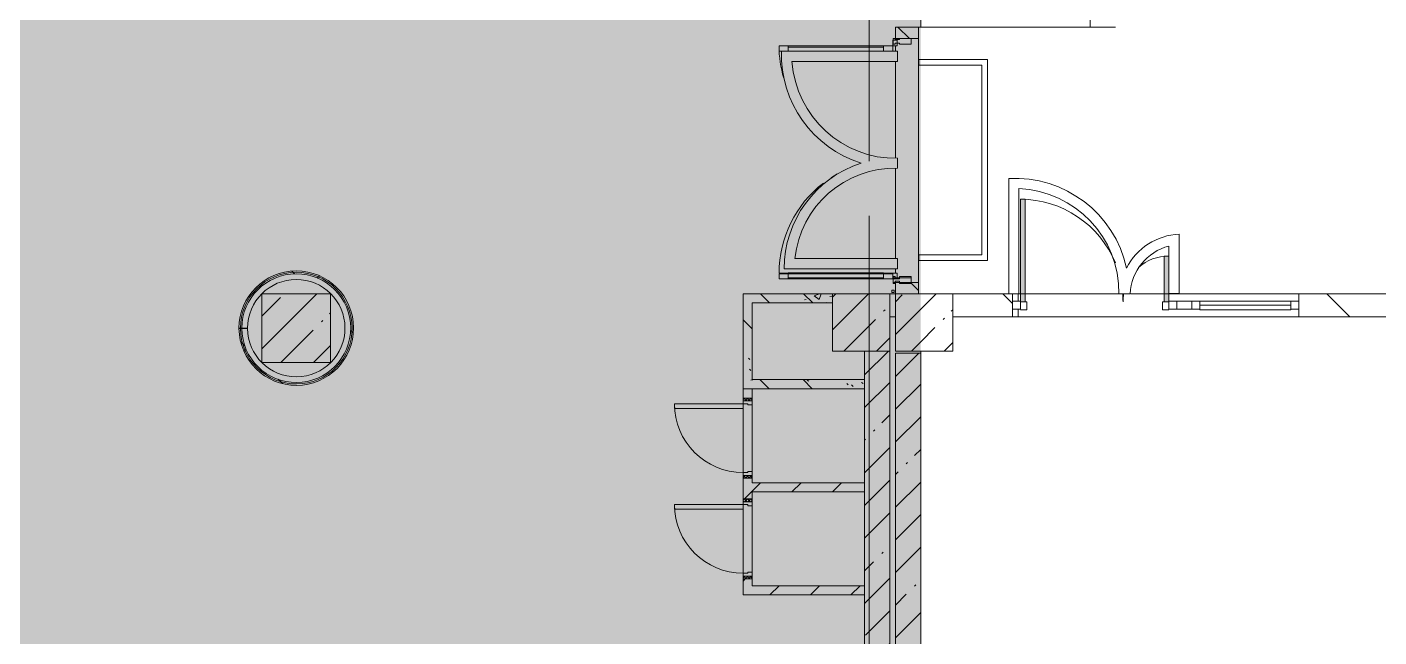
# Model space of a CAD drawing. Header units: millimetres. Extents: x -3456 to 185767, y -8553 to 29000.
# Drawn here: x 89717 to 101517, y 4902 to 10230 of the extents above; entities that cross this region are included whole.
import ezdxf

# ---------------------------------------------------------------- set-up
doc = ezdxf.new("R2010")
doc.units = ezdxf.units.MM
doc.linetypes.add('Осевая', pattern=[3175, 635, -476.25, 1587.5, -476.25])
doc.layers.add('A-DETL-GENF-2', color=7, linetype='Continuous', lineweight=9, true_color=0xc0c0c0, transparency=0.4)
for name, color, linetype, lineweight, true_color in [('A-DETL-GENF-3', 7, 'Continuous', 5, 0xe2e2e2), ('A-DETL-GENF-4', 7, 'Continuous', 5, 0xaaaaaa), ('A-DETL-GENF-5', 7, 'Continuous', 5, 0xb7b7b7), ('A-DOOR-3', 7, 'Continuous', 5, 0xaaaaaa), ('A-DOOR-4', 7, 'Continuous', 5, 0xe2e2e2), ('A-DOOR-5', 7, 'Continuous', 5, 0xb7b7b7), ('A-DOOR-FRAM-4', 7, 'Continuous', 5, 0xe2e2e2), ('A-DOOR-FRAM-5', 7, 'Continuous', 5, 0xaaaaaa), ('A-DOOR-FRAM-6', 7, 'Continuous', 5, 0xb7b7b7), ('A-FLOR-1', 7, 'Continuous', 5, 0xb7b7b7), ('A-FLOR-2', 7, 'Continuous', 5, 0xaaaaaa), ('A-GLAZ-CWMG-2', 7, 'Continuous', 5, 0x737373), ('A-WALL-4', 7, 'Continuous', 9, 0x737373), ('A-WALL-5', 7, 'Continuous', 5, 0x737373), ('I-WALL-1', 7, 'Continuous', 5, 0xe7e7e7), ('I-WALL-4', 7, 'Continuous', 5, 0x737373), ('I-WALL-5', 7, 'Continuous', 5, 0x787878), ('S-COLS-1', 7, 'Continuous', 5, 0x737373)]:
    doc.layers.add(name, color=color, linetype=linetype, lineweight=lineweight, true_color=true_color)
for name, color, linetype, lineweight in [('A-GLAZ-CURT-3', 7, 'Continuous', 5), ('A-GLAZ-CWMG-4', 7, 'Continuous', 5), ('I-WALL-3', 7, 'Continuous', 5), ('S-COLS-2', 7, 'Continuous', 5), ('Оси', 7, 'Continuous', 9), ('Оси-2', 7, 'Осевая', 9)]:
    doc.layers.add(name, color=color, linetype=linetype, lineweight=lineweight)
pattern_1 = [(45, (-38790, -7650), (-285.123, 285.123), []), (45, (-38504.88, -7650), (-285.123, 285.123), [504.031, -100.806, 16.764, -84.042])]
pattern_2 = [(45, (58756.86, 0), (-285.123, 285.123), []), (45, (59042, 0), (-285.123, 285.123), [504.031, -100.806, 16.764, -84.042])]
pattern_3 = [(135, (58756.86, 0), (-353.5534, -353.5534), [])]
pattern_4 = [(135, (58756.86, 0), (-377.171, -377.171), [533.4, -88.9, 17.78, -88.9]), (135, (58756.86, 376.94), (-377.171, -377.171), []), (50, (58756.86, 0), (637.6445, -55.7866), [66.675, -733.425]), (355, (58756.86, 0), (-123.349, 668.699), [53.34, -586.74]), (100.451, (58810, -4.65), (514.299, 612.908), [56.665, -623.315]), (46.184, (58756.86, 177.8), (948.776, -147.15), [100.012, -1100.137]), (96.636, (58835.9, 165.5), (830.91, 865.997), [84.998, -934.973]), (351.184, (58756.9, 177.8), (830.918, 865.988), [80.01, -880.11]), (21, (58845.76, 133.35), (530.6506, -357.928), [66.675, -733.425]), (326, (58845.76, 133.35), (216.308, 644.658), [53.34, -586.74]), (71.451, (58890, 103.5), (746.96, 286.724), [56.665, -623.315]), (37.5, (58756.86, 0), (10.8105, 295.9426), [16.764, -562.864, 16.764, -578.866, -588.962]), (37.5, (58756.86, 0), (10.8105, 295.9426), [-1175.258, 16.764, -572.198]), (7.5, (58756.86, 0), (233.8692, 350.6318), [16.764, -322.834, 16.764, -549.529, -224.472]), (7.5, (58756.86, 0), (233.8692, 350.6318), [-905.891, 16.764, -207.708]), (327.5, (58558.61, 0), (474.5678, -20.0513), [16.764, -205.486, 16.764, -676.656, -920.115]), (327.5, (58558.61, 0), (474.5678, -20.0513), [-915.67, 16.764, -903.351]), (317.5, (58469.7, 0), (518.452, 88.9934), [16.764, -272.161, 16.764, -443.738, -653.415]), (317.5, (58469.7, 0), (518.452, 88.9934), [-749.427, 16.764, -636.651])]
pattern_5 = [(45, (58756.86, 0), (-176.7767, 176.7767), [])]
pattern_6 = [(135, (1951.41, 104.685), (-14.14214, -14.14214), []), (225, (1951.41, 104.685), (14.14214, -14.14214), [])]
pattern_7 = [(45, (-171.384, 104.685), (-14.1421, 14.1421), []), (135, (-171.384, 104.685), (-14.1421, -14.1421), [])]
pattern_8 = [(45, (58756.86, 0), (-530.33, 530.33), []), (135, (58756.86, 0), (-530.33, -530.33), [])]

# ---------------------------------------------------------------- blocks, each defined once
blk = doc.blocks.new('BSC_Колонна _Прямоугольная - 500х500-23286270-2_6_1_птичка')
at = {"layer": 'S-COLS-2'}
h = blk.add_hatch(dxfattribs=at)
h.set_pattern_fill('FP_102', color=256, style=0, pattern_type=2)
h.set_pattern_definition(pattern_1)
h.paths.add_polyline_path([(-30, -250), (-30, 250), (-250, 250), (-250, -250)])
h = blk.add_hatch(dxfattribs=at)
h.set_pattern_fill('FP_102', color=256, style=0, pattern_type=2)
h.set_pattern_definition(pattern_1)
h.paths.add_polyline_path([(-30, -250), (250, -250), (250, 250), (-30, 250), (-30, 101)])
at = {"layer": 'S-COLS-1'}
for p, q in [((-30, 250), (-250, 250)), ((-250, 250), (-250, -250)), ((-250, -250), (-30, -250))]:
    blk.add_line(p, q, dxfattribs=at)
at = {"layer": 'S-COLS-2'}
for p, q in [((250, 250), (-30, 250)), ((250, -250), (250, 250)), ((-30, -250), (250, -250))]:
    blk.add_line(p, q, dxfattribs=at)
blk = doc.blocks.new('BSC_Колонна _Прямоугольная - 600х600-V112-2_6_1_птичка')
at = {"layer": 'S-COLS-2'}
h = blk.add_hatch(dxfattribs=at)
h.set_pattern_fill('FP_146', color=256, style=0, pattern_type=2)
h.set_pattern_definition([(45, (-33310, -7600), (-285.123, 285.123), []), (45, (-33024.88, -7600), (-285.123, 285.123), [504.031, -100.806, 16.764, -84.042])])
h.paths.add_polyline_path([(300, -300), (300, 300), (-300, 300), (-300, -300), (-136, -300)])
at = {"layer": 'S-COLS-1'}
for p, q in [((300, 300), (-300, 300)), ((-300, 300), (-300, -300)), ((300, -300), (300, 300)), ((-300, -300), (300, -300))]:
    blk.add_line(p, q, dxfattribs=at)
blk = doc.blocks.new('BSC_Колонна _Прямоугольная - 500х500-V158-2_6_1_птичка')
at = {"layer": 'S-COLS-2'}
h = blk.add_hatch(dxfattribs=at)
h.set_pattern_fill('FP_180', color=256, style=0, pattern_type=2)
h.set_pattern_definition([(45, (-38240, -7650), (-285.123, 285.123), []), (45, (-37954.88, -7650), (-285.123, 285.123), [504.031, -100.806, 16.764, -84.042])])
h.paths.add_polyline_path([(-250, -250), (250, -250), (250, 250), (-250, 250), (-250, 101)])
at = {"layer": 'S-COLS-1'}
for p, q in [((250, 250), (-250, 250)), ((-250, 250), (-250, -250)), ((250, -250), (250, 250)), ((-250, -250), (250, -250))]:
    blk.add_line(p, q, dxfattribs=at)
blk = doc.blocks.new('110_Дверь_СКБ_1Ст - д-18 700x2100h_Технический шкаф ЭОМ и СС-21511926-2_6_1_птичка')
at = {"layer": 'A-DOOR-3'}
h = blk.add_hatch(dxfattribs=at)
h.set_pattern_fill('FP_55', color=256, style=0, pattern_type=2)
h.set_pattern_definition(pattern_6)
h.paths.add_polyline_path([(337.5, -40), (362.5, -40), (362.5, 40), (337.5, 40)])
at = {"layer": 'A-DOOR-4'}
h = blk.add_hatch(color=256, dxfattribs=at)
h.paths.add_polyline_path([(-312.5, 40), (-312.5, -40), (-277.5, -40), (-277.5, 0), (-287.5, 0), (-287.5, 40)])
h.paths.add_polyline_path([(302.5, 0), (302.5, -40), (337.5, -40), (337.5, 40), (312.5, 40), (312.5, 0)])
at = {"layer": 'A-DOOR-FRAM-4'}
blk.add_hatch(color=256, dxfattribs=at).paths.add_polyline_path([(272.5, 640), (272.5, 40), (312.5, 40), (312.5, 640)])
at = {"layer": 'A-DOOR-FRAM-5'}
h = blk.add_hatch(dxfattribs=at)
h.set_pattern_fill('FP_56', color=256, style=0, pattern_type=2)
h.set_pattern_definition(pattern_7)
h.paths.add_polyline_path([(-337.5, -40), (-312.5, -40), (-312.5, 40), (-337.5, 40)])
at = {"layer": 'A-DOOR-5'}
for p, q in [((312.5, 640), (272.5, 640)), ((272.5, 640), (272.5, 40)), ((312.5, 40), (312.5, 640)), ((272.5, 40), (312.5, 40))]:
    blk.add_line(p, q, dxfattribs=at)
blk.add_arc((312.5, 40), 600, 90, 180, dxfattribs=at)
at = {"layer": 'A-DOOR-FRAM-6'}
for p, q in [((-312.5, 40), (-337.5, 40)), ((-337.5, 40), (-337.5, -40)), ((-287.5, 40), (-312.5, 40)), ((-312.5, 40), (-312.5, -40)), ((-312.5, -40), (-312.5, 40)), ((-287.5, 0), (-287.5, 40)), ((-287.5, 40), (272.5, 40)), ((312.5, 40), (312.5, 0)), ((337.5, 40), (312.5, 40)), ((337.5, -40), (337.5, 40)), ((362.5, 40), (337.5, 40)), ((337.5, 40), (337.5, -40)), ((362.5, -40), (362.5, 40)), ((-337.5, -40), (-312.5, -40)), ((-312.5, -40), (-277.5, -40)), ((-277.5, 0), (-287.5, 0)), ((-277.5, -40), (-277.5, 0)), ((302.5, -40), (-277.5, -40)), ((312.5, 0), (302.5, 0)), ((302.5, 0), (302.5, -40)), ((302.5, -40), (337.5, -40)), ((337.5, -40), (362.5, -40))]:
    blk.add_line(p, q, dxfattribs=at)
blk = doc.blocks.new('110_Дверь_СКБ_1Ст - д-18 700x2100h_Технический шкаф ЭОМ и СС-V169-2_6_1_птичка')
at = {"layer": 'A-DOOR-3'}
h = blk.add_hatch(dxfattribs=at)
h.set_pattern_fill('FP_55', color=256, style=0, pattern_type=2)
h.set_pattern_definition(pattern_6)
h.paths.add_polyline_path([(337.5, 40), (337.5, -40), (362.5, -40), (362.5, 40)])
at = {"layer": 'A-DOOR-4'}
h = blk.add_hatch(color=256, dxfattribs=at)
h.paths.add_polyline_path([(-312.5, 40), (-312.5, -40), (-277.5, -40), (-277.5, 0), (-287.5, 0), (-287.5, 40)])
h.paths.add_polyline_path([(302.5, 0), (302.5, -40), (337.5, -34.6), (337.5, 40), (312.5, 40), (312.5, 0)])
at = {"layer": 'A-DOOR-FRAM-4'}
blk.add_hatch(color=256, dxfattribs=at).paths.add_polyline_path([(272.5, 640), (272.5, 40), (312.5, 40), (312.5, 640)])
at = {"layer": 'A-DOOR-FRAM-5'}
h = blk.add_hatch(dxfattribs=at)
h.set_pattern_fill('FP_56', color=256, style=0, pattern_type=2)
h.set_pattern_definition(pattern_7)
h.paths.add_polyline_path([(-337.5, -40), (-312.5, -40), (-312.5, 40), (-337.5, 40)])
at = {"layer": 'A-DOOR-5'}
for p, q in [((312.5, 640), (272.5, 640)), ((272.5, 640), (272.5, 40)), ((312.5, 40), (312.5, 640)), ((272.5, 40), (312.5, 40))]:
    blk.add_line(p, q, dxfattribs=at)
blk.add_arc((312.5, 40), 600, 90, 180, dxfattribs=at)
at = {"layer": 'A-DOOR-FRAM-6'}
for p, q in [((-312.5, 40), (-337.5, 40)), ((-337.5, 40), (-337.5, -40)), ((-287.5, 40), (-312.5, 40)), ((-312.5, 40), (-312.5, -40)), ((-312.5, -40), (-312.5, 40)), ((-287.5, 0), (-287.5, 40)), ((-287.5, 40), (272.5, 40)), ((312.5, 40), (312.5, 0)), ((337.5, 40), (312.5, 40)), ((337.5, -34.6), (337.5, 40)), ((362.5, 40), (337.5, 40)), ((337.5, 40), (337.5, -34.6)), ((362.5, -40), (362.5, 40)), ((-337.5, -40), (-312.5, -40)), ((-312.5, -40), (-277.5, -40)), ((-277.5, 0), (-287.5, 0)), ((-277.5, -40), (-277.5, 0)), ((302.5, -40), (-277.5, -40)), ((312.5, 0), (302.5, 0)), ((302.5, 0), (302.5, -40)), ((302.5, -40), (337.5, -40)), ((337.5, -40), (362.5, -40))]:
    blk.add_line(p, q, dxfattribs=at)
blk = doc.blocks.new('Прямоугольный импост - Импост структурный с накладкой - 160мм Темный-31239214-2_6_1_птичка')
at = {"layer": 'A-GLAZ-CWMG-2'}
for p, q in [((-50, 0), (-50, 17)), ((-50, 17), (0, 17)), ((-40, 0), (-50, 0)), ((-40, -40), (-40, 0)), ((0, 0), (-10, 0)), ((-10, 0), (-10, -40)), ((0, 17), (0, 0)), ((-50, -140), (-50, -40)), ((-50, -40), (-40, -40)), ((-10, -40), (0, -40)), ((0, -40), (0, -140)), ((0, -140), (-50, -140))]:
    blk.add_line(p, q, dxfattribs=at)
blk = doc.blocks.new('Дверь_Витражная_остекление_ - ДВН_ДАО_Главный вход_1800 в свету 5-32258809-2_6_1_птичка')
at = {"layer": 'A-DETL-GENF-3'}
for points in [[(-947.5, -56), (-947.5, -20), (-992.5, -20), (-992.5, -1012.5), (-947.5, -1012.5), (-947.5, -724.7)], [(1042.5, -1012.5), (1042.5, -20), (997.5, -20), (997.5, -1012.5)]]:
    blk.add_hatch(color=256, dxfattribs=at).paths.add_polyline_path(points)
at = {"layer": 'A-DETL-GENF-5'}
for p, q in [((-947.5, -20), (-992.5, -20)), ((-992.5, -1012.5), (-992.5, -20)), ((-947.5, -20), (-992.5, -20)), ((-992.5, -20), (-992.5, -1012.5)), ((-992.5, -100), (-947.5, -100)), ((-982.5, -932.5), (-982.5, -100)), ((-947.5, -1012.5), (-947.5, -20)), ((-947.5, -1012.5), (-947.5, -20)), ((988.5, -932.5), (988.5, -100)), ((997.5, -1012.5), (997.5, -20)), ((997.5, -20), (997.5, -1012.5)), ((1042.5, -100), (997.5, -100)), ((1032.5, -932.5), (1032.5, -100)), ((1042.5, -1012.5), (1042.5, -20)), ((1042.5, -1012.5), (1042.5, -20)), ((-992.5, -932.5), (-947.5, -932.5)), ((1042.5, -932.5), (997.5, -932.5)), ((-992.5, -1012.5), (-947.5, -1012.5)), ((-992.5, -1012.5), (-947.5, -1012.5)), ((1042.5, -1012.5), (997.5, -1012.5)), ((997.5, -1012.5), (1042.5, -1012.5))]:
    blk.add_line(p, q, dxfattribs=at)
at = {"layer": 'A-DOOR-5'}
for p, q in [((-1042.5, 20), (-992.5, 20)), ((-1042.5, -20), (-1042.5, 20)), ((-992.5, 20), (-992.5, -20)), ((992.5, 20), (1042.5, 20)), ((992.5, -20), (992.5, 20)), ((1042.5, 20), (1042.5, -20)), ((-992.5, -20), (-1042.5, -20)), ((-992.5, -1012.5), (-992.5, -20)), ((992.5, -1012.5), (992.5, -20)), ((1042.5, -20), (992.5, -20))]:
    blk.add_line(p, q, dxfattribs=at)
for centre, start, end in [((992.5, -20), 209.21115, 212.8228), ((992.5, -20), 217.57984, 270), ((-992.5, -20), 270, 286.54233)]:
    blk.add_arc(centre, 992.5, start, end, dxfattribs=at)
blk = doc.blocks.new('Прямоугольный импост - Импост структурный с накладкой - 160мм Темный-31915521-2_6_1_птичка')
at = {"layer": 'A-GLAZ-CWMG-2'}
for p, q in [((-25, 0), (-25, 17)), ((-25, 17), (25, 17)), ((-15, 0), (-25, 0)), ((-15, -40), (-15, 0)), ((25, 0), (15, 0)), ((15, 0), (15, -40)), ((25, 17), (25, 0)), ((-25, -140), (-25, -40)), ((-25, -40), (-15, -40)), ((15, -40), (25, -40)), ((25, -40), (25, -140)), ((25, -140), (-25, -140))]:
    blk.add_line(p, q, dxfattribs=at)
blk = doc.blocks.new('Прямоугольный импост - Импост структурный с накладкой - 160мм Темный-31239248-2_6_1_птичка')
at = {"layer": 'A-GLAZ-CWMG-2'}
for p, q in [((0, 17), (-50, 17)), ((-50, 17), (-50, 0)), ((-50, 0), (-40, 0)), ((-40, 0), (-40, -40)), ((-10, -40), (-10, 0)), ((-10, 0), (0, 0)), ((0, 0), (0, 17)), ((-40, -40), (-50, -40)), ((-50, -40), (-50, -140)), ((0, -40), (-10, -40)), ((0, -140), (0, -40)), ((-50, -140), (0, -140))]:
    blk.add_line(p, q, dxfattribs=at)
blk = doc.blocks.new('Прямоугольный импост - 50 x 70 мм-V230-2_6_1_птичка')
at = {"layer": 'A-GLAZ-CWMG-4'}
for p, q in [((-70, 35), (0, 35)), ((-70, -35), (-70, 35)), ((0, 35), (0, -35)), ((0, -35), (-70, -35))]:
    blk.add_line(p, q, dxfattribs=at)
blk = doc.blocks.new('Дверь_Витражная_остекление_ - ДВН_ДАО_Главный вход_1200 в свету-V231-2_6_1_птичка')
at = {"layer": 'A-DOOR-4'}
for points in [[(-647.5, 30), (-607.5, 30), (-612.2, 925), (-647.5, 925), (-647.5, 35)], [(647.5, 30), (647.5, 430), (607.5, 430), (607.5, 30)]]:
    blk.add_hatch(color=256, dxfattribs=at).paths.add_polyline_path(points)
at = {"layer": 'A-DETL-GENF-4'}
for p, q in [((-607.5, 925), (-647.5, 925)), ((-647.5, 925), (-647.5, 35)), ((-607.5, 30), (-607.5, 925)), ((647.5, 430), (607.5, 430)), ((607.5, 430), (607.5, 30)), ((647.5, 35), (647.5, 430)), ((-647.5, 30), (-607.5, 30)), ((-592.5, 30), (-647.5, 30)), ((-592.5, -40), (-592.5, 30)), ((592.5, -40), (592.5, 30)), ((592.5, 30), (647.5, 30)), ((607.5, 30), (647.5, 30)), ((-647.5, -40), (-592.5, -40)), ((647.5, -40), (592.5, -40))]:
    blk.add_line(p, q, dxfattribs=at)
at = {"layer": 'A-DOOR-3'}
for p, q in [((-647.5, 925), (-647.5, 35)), ((647.5, 430), (647.5, 35))]:
    blk.add_line(p, q, dxfattribs=at)
for centre, radius, start, end in [((-647.5, 30), 895, 22.29231, 90), ((647.5, 30), 400, 90, 131.44756), ((-647.5, 30), 895, 360, 4.55581), ((647.5, 30), 400, 169.71082, 180)]:
    blk.add_arc(centre, radius, start, end, dxfattribs=at)
blk = doc.blocks.new('Системная панель - Стемалит - 40мм-V232-2_6_1_птичка')
at = {"layer": 'A-GLAZ-CURT-3'}
for p, q in [((65, 35), (-65, 35)), ((-65, 35), (-65, -35)), ((65, -35), (65, 35)), ((-65, -35), (65, -35))]:
    blk.add_line(p, q, dxfattribs=at)
blk = doc.blocks.new('Прямоугольный импост - 50 x 70 мм-V233-2_6_1_птичка')
at = {"layer": 'A-GLAZ-CWMG-4'}
for p, q in [((-35, 35), (35, 35)), ((-35, -35), (-35, 35)), ((35, 35), (35, -35)), ((35, -35), (-35, -35))]:
    blk.add_line(p, q, dxfattribs=at)
blk = doc.blocks.new('Прямоугольный импост - 50 x 70 мм-V234-2_6_1_птичка')
at = {"layer": 'A-GLAZ-CWMG-4'}
for p, q in [((0, 35), (-70, 35)), ((-70, 35), (-70, -35)), ((0, -35), (0, 35)), ((-70, -35), (0, -35))]:
    blk.add_line(p, q, dxfattribs=at)
blk = doc.blocks.new('Системная панель - Стекло - 40мм-V235-2_6_1_птичка')
at = {"layer": 'A-GLAZ-CURT-3'}
for p, q in [((397.5, 0), (-397.5, 0)), ((-397.5, 0), (-397.5, -40)), ((397.5, -40), (397.5, 0)), ((-397.5, -40), (397.5, -40))]:
    blk.add_line(p, q, dxfattribs=at)
blk = doc.blocks.new('Прямоугольный импост - 50 x 70 мм-V236-2_6_1_птичка')
at = {"layer": 'A-GLAZ-CWMG-4'}
for p, q in [((-35, 35), (35, 35)), ((-35, -35), (-35, 35)), ((35, 35), (35, -35)), ((35, -35), (-35, -35))]:
    blk.add_line(p, q, dxfattribs=at)
blk = doc.blocks.new('Прямоугольный импост - 50 x 70 мм-V237-2_6_1_птичка')
at = {"layer": 'A-GLAZ-CWMG-4'}
blk.add_line((41991, 7835), (41196, 7835), dxfattribs=at)

msp = doc.modelspace()

# ---------------------------------------------------------------- hatches: boundary and pattern name
at = {"layer": 'A-DETL-GENF-2'}
msp.add_hatch(color=256, dxfattribs=at).paths.add_polyline_path([(91930.6, -280), (97516.9, -280), (97516.9, 23777.7), (92616.9, 23777.7), (92616.9, 27350), (62608.9, 27350), (62608.9, 15358), (58488.9, 15358), (58488.9, -280), (91003.1, -280)])
at = {"layer": 'I-WALL-1'}
msp.add_hatch(color=256, dxfattribs=at).paths.add_polyline_path([(92089, 7125.5), (92164.7, 7135.2), (92237.9, 7156.9), (92306.7, 7190), (92394.4, 7258.1), (92424.1, 7286.9), (92469.6, 7348.2), (92504.7, 7415.9), (92528.6, 7488.5), (92540.5, 7563.9), (92540.2, 7640.2), (92527.6, 7715.5), (92503.2, 7787.8), (92467.4, 7855.3), (92421.4, 7916.2), (92366.1, 7968.9), (92303.2, 8012), (92234.1, 8044.6), (92160.7, 8065.6), (92084.9, 8074.7), (92008.7, 8071.4), (91930.6, 8054.8), (91862.6, 8028.8), (91796.5, 7990.6), (91737.4, 7942.2), (91686.9, 7885), (91646.1, 7820.5), (91616.2, 7750.2), (91598, 7676.1), (91591.9, 7600), (91641.9, 7600), (91648, 7671.7), (91670.6, 7751.4), (91695.7, 7807), (91735.9, 7866.7), (91785.7, 7918.7), (91843.5, 7961.6), (91930.6, 8001.1), (91976.6, 8015.3), (92047.9, 8024.6), (92119.9, 8021.7), (92190.3, 8006.7), (92257.1, 7980), (92318.5, 7942.5), (92394.4, 7868.4), (92418.1, 7839.2), (92462.4, 7751.4), (92477.7, 7708.7), (92490.2, 7637.8), (92490.5, 7565.8), (92478.6, 7494.8), (92455, 7426.8), (92420.2, 7363.8), (92366.8, 7300), (92321.5, 7259.7), (92260.4, 7221.6), (92193.8, 7194.4), (92123.5, 7178.8), (92051.6, 7175.3), (91980.1, 7183.9), (91911.1, 7204.6), (91846.6, 7236.5), (91766.9, 7301.1), (91738.2, 7330.5), (91697.5, 7389.8), (91667.3, 7455.2), (91648.6, 7524.7), (91641.9, 7596.4), (91591.9, 7595.9), (91598.7, 7519.9), (91617.5, 7445.9), (91648, 7375.9), (91689.3, 7311.7), (91740.4, 7255), (91799.9, 7207.1), (91866.3, 7169.4), (91937.8, 7142.9), (92012.7, 7128.1)])
at = {"layer": 'I-WALL-3'}
h = msp.add_hatch(dxfattribs=at)
h.set_pattern_fill('FP_131', color=256, style=0, pattern_type=2)
h.set_pattern_definition(pattern_3)
h.paths.add_polyline_path([(97296.9, 7900), (97496.9, 7900), (97495.7, 8000), (97296.9, 8000)])
h.paths.add_polyline_path([(97296.9, 10130), (97496.9, 10130), (97495.7, 10230), (97296.9, 10230)])
h = msp.add_hatch(dxfattribs=at)
h.set_pattern_fill('FP_224', color=256, style=0, pattern_type=2)
h.set_pattern_definition(pattern_8)
h.paths.add_polyline_path([(92070.1, 7100), (92148.1, 7106.7), (92224.2, 7125.4), (92324.1, 7173), (92363, 7197.1), (92422.3, 7248.3), (92472.9, 7308.2), (92513.5, 7375.2), (92543.1, 7447.7), (92561.1, 7524), (92566.9, 7602.1), (92560.4, 7680.2), (92541.8, 7756.3), (92511.5, 7828.6), (92470.4, 7895.3), (92394.4, 7975.8), (92359.5, 8005.4), (92292.6, 8046.1), (92220.1, 8075.9), (92143.9, 8094), (92065.8, 8100), (91987.7, 8093.7), (91911.5, 8075.3), (91839.2, 8045.2), (91772.4, 8004.1), (91712.9, 7953.2), (91662.1, 7893.5), (91621.2, 7826.7), (91590.6, 7751.4), (91573, 7678.1), (91566.9, 7600), (91579.4, 7600), (91585.7, 7678.1), (91604.4, 7754.2), (91635.1, 7826.3), (91676.9, 7892.5), (91728.8, 7951.2), (91789.4, 8000.8), (91857.2, 8040.1), (91930.6, 8068.1), (92007.1, 8083.8), (92085.4, 8087.1), (92163.2, 8077.9), (92238.5, 8056.3), (92309.4, 8022.9), (92394.4, 7959.1), (92430.7, 7924.5), (92478, 7862), (92514.6, 7792.8), (92539.7, 7718.5), (92552.6, 7641.3), (92552.9, 7562.9), (92540.7, 7485.5), (92516.3, 7411.1), (92480.2, 7341.5), (92433.5, 7278.7), (92377.2, 7224.1), (92300, 7173), (92242.4, 7145.2), (92167.3, 7123), (92089.6, 7113), (92011.3, 7115.7), (91930.6, 7132.2), (91834.8, 7173), (91792.8, 7196.8), (91731.8, 7245.9), (91679.4, 7304.1), (91637, 7370), (91605.7, 7441.9), (91586.3, 7517.8), (91579.4, 7595.8), (91566.9, 7595.7), (91573.7, 7517.7), (91592.6, 7441.6), (91623.2, 7369.5), (91664.6, 7303), (91716, 7243.8), (91775.9, 7193.4), (91843, 7152.9), (91930.6, 7119.9), (91991.9, 7105.6)])
h = msp.add_hatch(dxfattribs=at)
h.set_pattern_fill('FP_224', color=256, style=0, pattern_type=2)
h.set_pattern_definition(pattern_8)
h.paths.add_polyline_path([(92089.6, 7113), (92167.3, 7123), (92242.4, 7145.2), (92313, 7179.2), (92394.4, 7240.7), (92433.5, 7278.7), (92480.2, 7341.5), (92516.3, 7411.1), (92540.7, 7485.5), (92552.9, 7562.9), (92552.6, 7641.3), (92528.6, 7751.4), (92514.6, 7792.8), (92478, 7862), (92430.7, 7924.5), (92374, 7978.6), (92309.4, 8022.9), (92238.5, 8056.3), (92163.2, 8077.9), (92085.4, 8087.1), (92007.1, 8083.8), (91930.4, 8068), (91857.2, 8040.1), (91789.4, 8000.8), (91728.8, 7951.2), (91676.9, 7892.5), (91635.1, 7826.3), (91603.7, 7751.4), (91585.7, 7678.1), (91579.4, 7600), (91591.9, 7600), (91598, 7676.1), (91616.8, 7751.4), (91646.1, 7820.5), (91686.9, 7885), (91737.4, 7942.2), (91796.5, 7990.6), (91862.6, 8028.8), (91933.9, 8056), (92008.7, 8071.4), (92084.9, 8074.7), (92160.7, 8065.6), (92234.1, 8044.6), (92303.2, 8012), (92366.1, 7968.9), (92421.4, 7916.2), (92467.4, 7855.3), (92503.2, 7787.8), (92527.6, 7715.5), (92540.2, 7640.2), (92540.5, 7563.9), (92528.6, 7488.5), (92504.7, 7415.9), (92469.6, 7348.2), (92424.1, 7286.9), (92369.3, 7233.7), (92306.7, 7190), (92237.9, 7156.9), (92164.7, 7135.2), (92089, 7125.5), (92012.7, 7128.1), (91930.6, 7145.5), (91860, 7173), (91799.9, 7207.1), (91740.4, 7255), (91689.3, 7311.7), (91648, 7375.9), (91617.5, 7445.9), (91598.7, 7519.9), (91591.9, 7595.9), (91579.4, 7595.8), (91586.3, 7517.8), (91605.7, 7441.9), (91637, 7370), (91679.4, 7304.1), (91731.8, 7245.9), (91792.8, 7196.8), (91861, 7158.1), (91934.4, 7130.8), (92011.3, 7115.7)])
h = msp.add_hatch(dxfattribs=at)
h.set_pattern_fill('FP_131', color=256, style=0, pattern_type=2)
h.set_pattern_definition(pattern_3)
h.paths.add_polyline_path([(97246.9, 7700), (97296.9, 7700), (97296.9, 7900), (97246.9, 7900), (97246.9, 7751.4)])
h = msp.add_hatch(dxfattribs=at)
h.set_pattern_fill('FP_131', color=256, style=0, pattern_type=2)
h.set_pattern_definition(pattern_3)
h.paths.add_polyline_path([(100817.9, 7700), (101666.9, 7700), (101666.9, 7900), (100817.9, 7900)])
h.paths.add_polyline_path([(98317.9, 7700), (98317.9, 7900), (97796.9, 7900), (97796.9, 7700)])
h = msp.add_hatch(dxfattribs=at)
h.set_pattern_fill('FP_128', color=256, style=0, pattern_type=2)
h.set_pattern_definition(pattern_2)
h.paths.add_polyline_path([(97026.9, 400), (97246.9, 400), (97246.9, 7400), (97026.9, 7400), (97026.9, 809.8)])
h = msp.add_hatch(dxfattribs=at)
h.set_pattern_fill('FP_128', color=256, style=0, pattern_type=2)
h.set_pattern_definition(pattern_2)
h.paths.add_polyline_path([(97296.9, 410), (97516.9, 410), (97516.9, 7380), (97296.9, 7380), (97296.9, 800.1)])
h = msp.add_hatch(dxfattribs=at)
h.set_pattern_fill('FP_132', color=256, style=0, pattern_type=2)
h.set_pattern_definition(pattern_5)
h.paths.add_polyline_path([(95966.9, 5270), (96046.9, 5270), (96046.9, 5409), (95966.9, 5409)])
h.paths.add_polyline_path([(96046.9, 6109), (96046.9, 6289), (95966.9, 6289), (95966.9, 6109)])
h.paths.add_polyline_path([(95966.9, 6989), (96046.9, 6989), (96046.9, 7070), (95966.9, 7070)])
h = msp.add_hatch(dxfattribs=at)
h.set_pattern_fill('FP_132', color=256, style=0, pattern_type=2)
h.set_pattern_definition(pattern_5)
h.paths.add_polyline_path([(97026.9, 6170), (97026.9, 6250), (96046.9, 6250), (96046.9, 6170), (96568.2, 6170)])
h = msp.add_hatch(dxfattribs=at)
h.set_pattern_fill('FP_132', color=256, style=0, pattern_type=2)
h.set_pattern_definition(pattern_5)
h.paths.add_polyline_path([(97026.9, 5270), (97026.9, 5350), (96046.9, 5350), (96046.9, 5270), (96568.2, 5270)])
at = {"layer": 'I-WALL-5'}
h = msp.add_hatch(dxfattribs=at)
h.set_pattern_fill('FP_139', color=256, style=0, pattern_type=2)
h.set_pattern_definition(pattern_4)
h.paths.add_polyline_path([(96046.9, 7150), (96046.9, 7900), (95966.9, 7900), (95966.9, 7150), (96003.5, 7150)])
h = msp.add_hatch(dxfattribs=at)
h.set_pattern_fill('FP_139', color=256, style=0, pattern_type=2)
h.set_pattern_definition(pattern_4)
h.paths.add_polyline_path([(96568.2, 7820), (96746.9, 7820), (96746.9, 7900), (96046.9, 7900), (96046.9, 7820)])
h = msp.add_hatch(dxfattribs=at)
h.set_pattern_fill('FP_139', color=256, style=0, pattern_type=2)
h.set_pattern_definition(pattern_4)
h.paths.add_polyline_path([(96046.9, 7070), (97026.9, 7070), (97026.9, 7150), (95966.9, 7150), (95966.9, 7070), (96019.8, 7070)])

# ---------------------------------------------------------------- linework, layer by layer
at = {"layer": 'A-FLOR-1'}
for p, q in [((97516.9, 10230), (97496.9, 10230)), ((97296.9, 10120), (97296.9, 10130)), ((97296.9, 10130), (97296.9, 10120)), ((97296.9, 10065), (97296.9, 10018)), ((97315.3, 10018), (96301.5, 10018)), ((96393.6, 9928), (97315.3, 9928)), ((97296.9, 9928), (97296.9, 9083.9)), ((97315.3, 9928), (97315.3, 10018)), ((97499.6, 9947.2), (97499.6, 9897.2)), ((97296.9, 8996.1), (97296.9, 8208)), ((97315.3, 8996.7), (97315.3, 9083.1)), ((97313.9, 8208), (96419.5, 8208)), ((97313.9, 8118), (97313.9, 8208)), ((97499.6, 8241.3), (97499.6, 8191.3)), ((96324.9, 8118), (97313.9, 8118)), ((97296.9, 8118), (97296.9, 8080)), ((97516.9, 7400), (97516.9, 7380))]:
    msp.add_line(p, q, dxfattribs=at)
for centre, radius, start, end in [((97301.2, 9993), 1000, 178.56746, 252.28756), ((97301.2, 9993), 910, 184.09604, 270.88287), ((97293.9, 8118), 969, 107.84035, 180), ((97293.9, 8118), 879, 88.60541, 174.12324)]:
    msp.add_arc(centre, radius, start, end, dxfattribs=at)
at = {"layer": 'A-FLOR-2'}
for p, q in [((99216.9, 10230), (98996.9, 10230)), ((98099.6, 9947.2), (97499.6, 9947.2)), ((98099.6, 8191.3), (98099.6, 9947.2)), ((97499.6, 9897.2), (98049.6, 9897.2)), ((98049.6, 9897.2), (98049.6, 8241.3)), ((98284.9, 8907.6), (98284.9, 7900)), ((98374.9, 7900), (98374.9, 8818.2)), ((99773.9, 7903), (99773.9, 8421.4)), ((99683.9, 8317.2), (99683.9, 7903)), ((98049.6, 8241.3), (97499.6, 8241.3)), ((97499.6, 8191.3), (98099.6, 8191.3)), ((99345.4, 7900), (98317.9, 7900)), ((98366.9, 7900), (98366.9, 7835)), ((98374.9, 7900), (99247.4, 7900)), ((99350.7, 7900), (100817.9, 7900)), ((100817.9, 7900), (99350.7, 7900)), ((99683.9, 7903), (99773.9, 7903)), ((98366.9, 7765), (98366.9, 7700))]:
    msp.add_line(p, q, dxfattribs=at)
for centre, radius, start, end in [((98337.5, 7909), 1000, 12.44956, 93.01125), ((98337.5, 7909), 910, 359.43333, 87.64026), ((99798.9, 7878), 544, 92.63401, 153.04618), ((99798.9, 7878), 454, 104.67311, 177.22246)]:
    msp.add_arc(centre, radius, start, end, dxfattribs=at)
at = {"layer": 'A-WALL-4'}
for p, q in [((97026.9, 7070), (97026.9, 7150)), ((96046.9, 7070), (95966.9, 7070)), ((97026.9, 6170), (97026.9, 6250)), ((97026.9, 5270), (97026.9, 5350))]:
    msp.add_line(p, q, dxfattribs=at)
for radius in [487.5, 475]:
    msp.add_arc((92066.9, 7600), radius, 180.49142, 180, dxfattribs=at)
at = {"layer": 'A-WALL-5'}
for p, q in [((97286.4, 7931), (97266.4, 7931)), ((97266.4, 7931), (97266.4, 7911)), ((97266.4, 7911), (97286.4, 7911)), ((97286.4, 7911), (97286.4, 7931))]:
    msp.add_line(p, q, dxfattribs=at)
at = {"layer": 'I-WALL-3'}
for p, q in [((98996.9, 11660), (98996.9, 10230)), ((97516.9, 10230), (98996.9, 10230)), ((98317.9, 7900), (97796.9, 7900)), ((98317.9, 7700), (98317.9, 7900)), ((100817.9, 7900), (100817.9, 7700)), ((100817.9, 7900), (101666.9, 7900)), ((101666.9, 7700), (97796.9, 7700))]:
    msp.add_line(p, q, dxfattribs=at)
at = {"layer": 'I-WALL-4'}
for p, q in [((97516.9, 12070), (97516.9, 10230)), ((97496.9, 10230), (97296.9, 10230)), ((97296.9, 10230), (97296.9, 10130)), ((97496.9, 10230), (97496.9, 7900)), ((97296.9, 10130), (97496.9, 10130)), ((97296.9, 10018), (97296.9, 10065)), ((97296.9, 9083.9), (97296.9, 9928)), ((97296.9, 8208), (97296.9, 8996.1)), ((97296.9, 8080), (97296.9, 8118)), ((97496.9, 8000), (97296.9, 8000)), ((97296.9, 8000), (97296.9, 7900)), ((96746.9, 7900), (95966.9, 7900)), ((95966.9, 7900), (95966.9, 6989)), ((96046.9, 7820), (96746.9, 7820)), ((96046.9, 7150), (96046.9, 7820)), ((97296.9, 7900), (97246.9, 7900)), ((97246.9, 7700), (97296.9, 7700)), ((91566.9, 7600), (91641.9, 7600)), ((91641.9, 7596.4), (91566.9, 7595.7)), ((97026.9, 7400), (97026.9, 7150)), ((97246.9, 400), (97246.9, 7400)), ((97516.9, 7380), (97296.9, 7380)), ((97296.9, 7380), (97296.9, 410)), ((97516.9, 800), (97516.9, 7380)), ((97026.9, 7150), (96046.9, 7150)), ((96046.9, 7070), (97026.9, 7070)), ((96046.9, 6989), (96046.9, 7070)), ((97026.9, 7070), (97026.9, 6250)), ((95966.9, 6289), (95966.9, 6109)), ((96046.9, 6250), (96046.9, 6289)), ((97026.9, 6250), (96046.9, 6250)), ((96046.9, 6109), (96046.9, 6170)), ((96046.9, 6170), (97026.9, 6170)), ((97026.9, 6170), (97026.9, 5350)), ((95966.9, 5409), (95966.9, 5270)), ((96046.9, 5350), (96046.9, 5409)), ((97026.9, 5350), (96046.9, 5350)), ((95966.9, 5270), (97026.9, 5270)), ((97026.9, 5270), (97026.9, 400))]:
    msp.add_line(p, q, dxfattribs=at)
for radius in [500, 425]:
    msp.add_arc((92066.9, 7600), radius, 180.49142, 180, dxfattribs=at)
at = {"layer": 'Оси'}
msp.add_line((97066.9, -4552.8), (97066.9, 7947.2), dxfattribs=at)
at = {"layer": 'Оси-2'}
msp.add_line((97066.9, 7947.2), (97066.9, 11277.7), dxfattribs=at)

# ---------------------------------------------------------------- block references
at = {"layer": 'A-DOOR-3'}
msp.add_blockref('Дверь_Витражная_остекление_ - ДВН_ДАО_Главный вход_1200 в свету-V231-2_6_1_птичка', (99035.4, 7800), dxfattribs=at)
at = {"layer": 'A-DOOR-5'}
for name, p, rotation in [('Дверь_Витражная_остекление_ - ДВН_ДАО_Главный вход_1800 в свету 5-32258809-2_6_1_птичка', (97292.9, 9072.5), 269.9999999999999), ('110_Дверь_СКБ_1Ст - д-18 700x2100h_Технический шкаф ЭОМ и СС-V169-2_6_1_птичка', (96006.9, 6626.5), 89.99999999999991), ('110_Дверь_СКБ_1Ст - д-18 700x2100h_Технический шкаф ЭОМ и СС-21511926-2_6_1_птичка', (96006.9, 5746.5), 89.99999999999991)]:
    msp.add_blockref(name, p, dxfattribs=dict(at, rotation=rotation))
at = {"layer": 'A-GLAZ-CURT-3'}
for name, p in [('Системная панель - Стемалит - 40мм-V232-2_6_1_птичка', (99817.9, 7800)), ('Системная панель - Стекло - 40мм-V235-2_6_1_птичка', (100350.4, 7800))]:
    msp.add_blockref(name, p, dxfattribs=at)
at = {"layer": 'A-GLAZ-CWMG-2', "rotation": 89.99999999999993}
msp.add_blockref('Прямоугольный импост - Импост структурный с накладкой - 160мм Темный-31239248-2_6_1_птичка', (97292.9, 10130), dxfattribs=at)
at = {"layer": 'A-GLAZ-CWMG-2', "extrusion": (0, 0, -1), "rotation": 270.0000000000001}
for name, p in [('Прямоугольный импост - Импост структурный с накладкой - 160мм Темный-31239214-2_6_1_птичка', (-97292.9, 8000)), ('Прямоугольный импост - Импост структурный с накладкой - 160мм Темный-31915521-2_6_1_птичка', (-97292.9, 8015))]:
    msp.add_blockref(name, p, dxfattribs=at)
at = {"layer": 'A-GLAZ-CWMG-4', "rotation": 180}
msp.add_blockref('Прямоугольный импост - 50 x 70 мм-V234-2_6_1_птичка', (98317.9, 7800), dxfattribs=at)
at = {"layer": 'A-GLAZ-CWMG-4', "extrusion": (0, 0, -1), "rotation": 180}
for name, p in [('Прямоугольный импост - 50 x 70 мм-V233-2_6_1_птичка', (-99717.9, 7800)), ('Прямоугольный импост - 50 x 70 мм-V236-2_6_1_птичка', (-99917.9, 7800)), ('Прямоугольный импост - 50 x 70 мм-V230-2_6_1_птичка', (-100817.9, 7800))]:
    msp.add_blockref(name, p, dxfattribs=at)
at = {"layer": 'A-GLAZ-CWMG-4'}
msp.add_blockref('Прямоугольный импост - 50 x 70 мм-V237-2_6_1_птичка', (58756.9, 0), dxfattribs=at)
at = {"layer": 'S-COLS-1'}
for name, p in [('BSC_Колонна _Прямоугольная - 600х600-V112-2_6_1_птичка', (92066.9, 7600)), ('BSC_Колонна _Прямоугольная - 500х500-V158-2_6_1_птичка', (96996.9, 7650))]:
    msp.add_blockref(name, p, dxfattribs=at)
at = {"layer": 'S-COLS-2'}
msp.add_blockref('BSC_Колонна _Прямоугольная - 500х500-23286270-2_6_1_птичка', (97546.9, 7650), dxfattribs=at)

doc.saveas('drawing.dxf')
